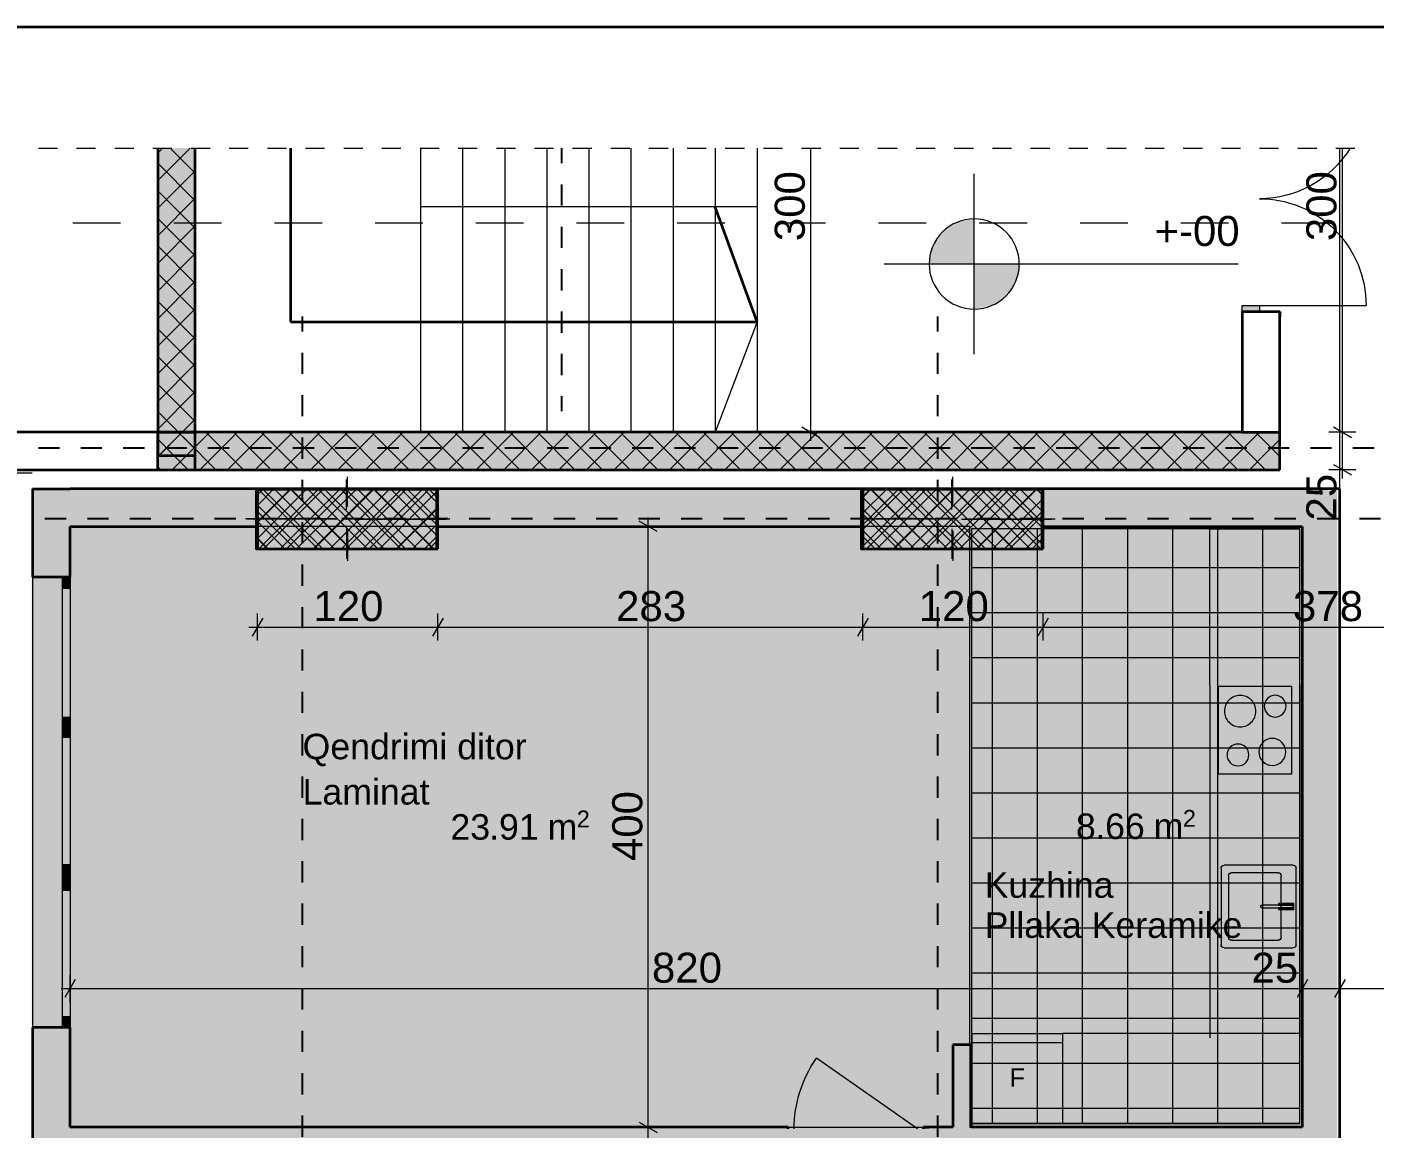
# Model space of a CAD drawing. Header units: millimetres. Extents: x -117066 to -55301, y -75598 to 14871.
# Drawn here: x -97611 to -86403, y -43793 to -34626 of the extents above; entities that cross this region are included whole.
import ezdxf

# ---------------------------------------------------------------- set-up
doc = ezdxf.new("R2010")
doc.units = ezdxf.units.MM
doc.header["$MEASUREMENT"] = 0
doc.layers.add('A - Shtyllat', color=7, linetype='Continuous')
doc.layers.add('Drawing & Figure', color=7, linetype='Continuous')
for name, color, linetype, lineweight in [('A - Shtyllat_Pen_No__1', 7, 'Continuous', 13), ('A - Shtyllat_Pen_No__7', 7, 'Continuous', 35), ('Drawing & Figure_Pen_No__1', 7, 'Continuous', 13), ('Drawing & Figure_Pen_No__101', 252, 'Continuous', 13), ('Drawing & Figure_Pen_No__2', 8, 'Continuous', 15), ('Drawing & Figure_Pen_No__20', 1, 'Continuous', 0), ('Drawing & Figure_Pen_No__6', 5, 'Continuous', 35), ('Drawing & Figure_Pen_No__7', 7, 'Continuous', 35)]:
    doc.layers.add(name, color=color, linetype=linetype, lineweight=lineweight)
for name, color, linetype, lineweight, true_color in [('Drawing & Figure_Pen_No__23', 7, 'Continuous', 20, 0xff6600), ('Drawing & Figure_Pen_No__3', 7, 'Continuous', 18, 0xff6600), ('Drawing & Figure_Pen_No__4', 7, 'Continuous', 20, 0x029e21), ('Drawing & Figure_Pen_No__58', 7, 'Continuous', 25, 0xdf0000), ('Drawing & Figure_Pen_No__61', 7, 'Continuous', 20, 0x6a6a6a), ('Drawing & Figure_Pen_No__8', 7, 'Continuous', 35, 0xa80f02), ('Drawing & Figure_Pen_No__81', 7, 'Continuous', 20, 0x6a6a6a), ('Drawing & Figure_Pen_No__85', 7, 'Continuous', 20, 0x80c2ff)]:
    doc.layers.add(name, color=color, linetype=linetype, lineweight=lineweight, true_color=true_color)
doc.styles.add('GENERATED_STYLE_1', font='arial.ttf')
pattern_1 = [(45, (0, 0), (-68.94291, 68.94291), []), (135, (0, 0), (68.94291, 68.94291), [])]

# ---------------------------------------------------------------- blocks, each defined once
blk = doc.blocks.new('Column_3', base_point=(-89916, -38723))
at = {"layer": 'A - Shtyllat', "linetype": 'Continuous', "lineweight": 0, "true_color": 0x000000}
h = blk.add_hatch(dxfattribs=at)
h.set_pattern_fill('Concrete_Block', color=18, style=0, pattern_type=2)
h.set_pattern_definition(pattern_1)
h.paths.add_polyline_path([(-89166, -38473), (-90666, -38474), (-90666, -38974), (-89166, -38973)])
at = {"layer": 'A - Shtyllat_Pen_No__1', "color": 7, "linetype": 'Continuous', "lineweight": 13}
for p, q in [((-89916, -38643), (-89916, -38393)), ((-89996, -38723), (-90746, -38724)), ((-89836, -38723), (-89086, -38723)), ((-89916, -38803), (-89916, -39053))]:
    blk.add_line(p, q, dxfattribs=at)
blk.add_point((-89916, -38723), dxfattribs=at)
at = {"layer": 'A - Shtyllat_Pen_No__7', "color": 7, "linetype": 'Continuous', "lineweight": 35, "flags": 128}
blk.add_lwpolyline([(-89166, -38473), (-89166, -38973), (-90666, -38974), (-90666, -38474)], close=True, dxfattribs=at)
blk = doc.blocks.new('Column_4', base_point=(-94952, -38725))
at = {"layer": 'A - Shtyllat', "linetype": 'Continuous', "lineweight": 0, "true_color": 0x000000}
h = blk.add_hatch(dxfattribs=at)
h.set_pattern_fill('Concrete_Block', color=18, style=0, pattern_type=2)
h.set_pattern_definition(pattern_1)
h.paths.add_polyline_path([(-94202, -38475), (-95702, -38475), (-95702, -38975), (-94202, -38975)])
at = {"layer": 'A - Shtyllat_Pen_No__1', "color": 7, "linetype": 'Continuous', "lineweight": 13}
for p, q in [((-94952, -38645), (-94952, -38395)), ((-95032, -38725), (-95782, -38725)), ((-94872, -38725), (-94122, -38725)), ((-94952, -38805), (-94952, -39055))]:
    blk.add_line(p, q, dxfattribs=at)
blk.add_point((-94952, -38725), dxfattribs=at)
at = {"layer": 'A - Shtyllat_Pen_No__7', "color": 7, "linetype": 'Continuous', "lineweight": 35, "flags": 128}
blk.add_lwpolyline([(-94202, -38475), (-94202, -38975), (-95702, -38975), (-95702, -38475)], close=True, dxfattribs=at)

msp = doc.modelspace()

# ---------------------------------------------------------------- hatches: boundary and pattern name
at = {"layer": 'Drawing & Figure', "linetype": 'Continuous', "lineweight": 0, "true_color": 0x172b3f}
msp.add_hatch(color=169, dxfattribs=at).paths.add_polyline_path([(-97568.3, -51947.1), (-86707.2, -51944.8), (-86710, -38473.4), (-97571.1, -38475.6)])
at = {"layer": 'Drawing & Figure_Pen_No__1', "linetype": 'Continuous', "lineweight": 0, "true_color": 0x000000}
for points in [[(-96523.2, -38000), (-96210.7, -38000), (-96210.7, -35635.1), (-96523.2, -35635.1)], [(-89729.9, -36599.5), (-89729.9, -36224.5), (-89873.4, -36253), (-89995, -36334.3), (-90076.3, -36456), (-90104.9, -36599.5)], [(-89729.9, -36599.5), (-89729.9, -36974.5), (-89586.4, -36945.9), (-89464.7, -36864.6), (-89383.5, -36743), (-89354.9, -36599.5)]]:
    msp.add_hatch(color=18, dxfattribs=at).paths.add_polyline_path(points)
at = {"layer": 'Drawing & Figure_Pen_No__1', "linetype": 'Continuous', "lineweight": 0, "true_color": 0xffffff}
for points in [[(-96523.2, -38193.1), (-96210.7, -38193.1), (-96210.7, -35635.1), (-96523.2, -35635.1)], [(-87500.3, -36994), (-87356.5, -36994), (-87356.5, -36944), (-87500.3, -36944)], [(-96210.7, -38000), (-96523.2, -38000), (-96523.2, -38312.5)], [(-87500.3, -38000), (-96210.7, -38000), (-96523.2, -38312.5), (-87187.8, -38312.5)], [(-87500.3, -38000), (-87187.8, -38312.5), (-87187.8, -38000)], [(-94192.6, -38971.8), (-94192.6, -38471.8), (-95692.6, -38471.8), (-95692.6, -38971.8)], [(-89156.5, -38971.8), (-89156.5, -38471.8), (-90656.5, -38471.8), (-90656.5, -38971.8)], [(-87769.4, -40105.3), (-87019.4, -40105.3), (-87019.4, -38805), (-87769.4, -38805)], [(-97252.2, -42957.1), (-97252.2, -39207.1), (-97564.6, -39207.1), (-97564.6, -42957.1)], [(-97252.2, -39207.1), (-97314.7, -39207.1), (-97314.7, -39300.8), (-97252.2, -39300.8)], [(-97252.2, -39300.8), (-97314.7, -39300.8), (-97314.7, -40372), (-97252.2, -40372)], [(-87769.4, -40105.3), (-87769.4, -40855.3), (-87019.4, -40855.3), (-87019.4, -40105.3)], [(-87700.7, -40117.8), (-87700.7, -40842.8), (-87088.2, -40842.8), (-87088.2, -40117.8)], [(-97314.7, -40457.1), (-97252.2, -40457.1), (-97252.2, -40372), (-97314.7, -40372)], [(-97252.2, -40457.1), (-97314.7, -40457.1), (-97314.7, -40542.1), (-97252.2, -40542.1)], [(-97252.2, -40542.1), (-97314.7, -40542.1), (-97314.7, -41597.7), (-97252.2, -41597.7)], [(-87769.4, -40855.3), (-87769.4, -41573.5), (-87019.4, -41573.5), (-87019.4, -40855.3)], [(-87769.4, -41573.5), (-87769.4, -42323.5), (-87019.4, -42323.5), (-87019.4, -41573.5)], [(-97314.7, -41707.1), (-97252.2, -41707.1), (-97252.2, -41597.7), (-97314.7, -41597.7)], [(-87675.6, -41629.7), (-87675.6, -42267.2), (-87668.4, -42284.9), (-87650.7, -42292.3), (-87075.6, -42292.3), (-87058, -42284.9), (-87050.7, -42267.2), (-87050.7, -41629.7), (-87058, -41612.1), (-87075.6, -41604.8), (-87650.7, -41604.8), (-87668.4, -41612.1)], [(-97252.2, -41707.1), (-97314.7, -41707.1), (-97314.7, -41816.5), (-97252.2, -41816.5)], [(-97252.2, -41816.5), (-97314.7, -41816.5), (-97314.7, -42863.3), (-97252.2, -42863.3)], [(-87335.5, -41937.2), (-87343.5, -41940.6), (-87346.8, -41948.6), (-87343.5, -41956.5), (-87335.4, -41959.7), (-87088.2, -41959.7), (-87080.2, -41956.4), (-87076.9, -41948.5), (-87080.2, -41940.5), (-87088.2, -41937.2)], [(-87196.9, -41923.9), (-87196.9, -41937.2), (-87153.2, -41937.2), (-87153.2, -41923.9)], [(-87196.9, -41973.2), (-87153.2, -41973.2), (-87153.2, -41959.7), (-87196.9, -41959.7)], [(-87151.9, -41923.6), (-87151.9, -41937.2), (-87088.2, -41937.2), (-87080.2, -41940.5), (-87076.9, -41948.5), (-87080.2, -41956.4), (-87088.2, -41959.7), (-87151.9, -41959.7), (-87151.9, -41973.5), (-87070.7, -41973.5), (-87070.7, -41923.6)], [(-87769.4, -42323.5), (-87769.4, -43041.8), (-87019.4, -43041.8), (-87019.4, -42323.5)], [(-97314.7, -42957.1), (-97252.2, -42957.1), (-97252.2, -42863.3), (-97314.7, -42863.3)], [(-89746.2, -43005.6), (-89746.2, -43755.6), (-88996.2, -43755.6), (-88996.2, -43005.6)], [(-87019.4, -43005.6), (-88996.2, -43005.6), (-88996.2, -43755.6), (-87019.4, -43755.6)]]:
    msp.add_hatch(color=7, dxfattribs=at).paths.add_polyline_path(points)

# ---------------------------------------------------------------- linework, layer by layer
at = {"layer": 'Drawing & Figure_Pen_No__1', "color": 7, "linetype": 'Continuous', "lineweight": 13}
for points in [[(-96523.2, -38000), (-96523.2, -35635.1)], [(-96523.2, -35906), (-96252.3, -35635.1)], [(-96523.2, -35676.2), (-96482.1, -35635.1)], [(-96210.7, -35843), (-96418.6, -35635.1)], [(-94335.7, -35635.1), (-94335.7, -38000)], [(-93985.7, -35635.1), (-93985.7, -38000)], [(-93635.7, -35635.1), (-93635.7, -38000)], [(-93285.7, -35635.1), (-93285.7, -38000)], [(-92935.7, -35635.1), (-92935.7, -38000)], [(-92585.7, -35635.1), (-92585.7, -38000)], [(-92235.7, -35635.1), (-92235.7, -38000)], [(-91885.7, -35635.1), (-91885.7, -38000)], [(-91535.7, -35635.1), (-91535.7, -38000)], [(-91090.1, -38000), (-91090.1, -35635.1)], [(-86687.7, -57528.3), (-86687.7, -35635.1)], [(-96210.7, -36072.8), (-96523.2, -35760.3)], [(-96523.2, -36135.8), (-96210.7, -35823.3)], [(-89729.9, -37349.5), (-89729.9, -35849.5)], [(-96210.7, -36302.6), (-96523.2, -35990.1)], [(-96523.2, -36365.6), (-96210.7, -36053.1)], [(-91535.7, -36125), (-94335.7, -36125)], [(-96210.7, -36532.4), (-96523.2, -36219.9)], [(-96523.2, -36595.4), (-96210.7, -36282.9)], [(-96210.7, -36762.2), (-96523.2, -36449.7)], [(-96523.2, -36825.2), (-96210.7, -36512.7)], [(-90479.9, -36599.5), (-88979.9, -36599.5)], [(-96210.7, -36992), (-96523.2, -36679.5)], [(-96523.2, -37055.1), (-96210.7, -36742.6)], [(-96210.7, -37221.8), (-96523.2, -36909.3)], [(-96523.2, -37284.9), (-96210.7, -36972.4)], [(-91535.7, -37081.6), (-91885.7, -38000)], [(-96210.7, -37451.7), (-96523.2, -37139.1)], [(-96523.2, -37514.7), (-96210.7, -37202.2)], [(-96210.7, -37681.5), (-96523.2, -37369)], [(-96523.2, -37744.5), (-96210.7, -37432)], [(-96210.7, -37911.3), (-96523.2, -37598.8)], [(-96523.2, -37974.3), (-96210.7, -37661.8)], [(-96210.7, -38141.1), (-96523.2, -37828.6)], [(-96512.2, -38193.1), (-96210.7, -37891.6)], [(-91165.1, -37956.7), (-91015.1, -38043.3)], [(-86741.7, -37956.7), (-86591.7, -38043.3)], [(-110148.8, -38000), (-96523.2, -38000)], [(-96523.2, -38204.1), (-96319, -38000)], [(-96396.1, -38185.4), (-96523.2, -38058.4)], [(-96388.4, -38193.1), (-96523.2, -38058.4)], [(-96401.8, -38312.5), (-96089.2, -38000)], [(-96281.2, -38070.5), (-96351.8, -38000)], [(-96039.3, -38312.5), (-96281.2, -38070.5)], [(-96171.9, -38312.5), (-95859.4, -38000)], [(-95809.5, -38312.5), (-96121.9, -38000)], [(-95942.1, -38312.5), (-95629.6, -38000)], [(-95579.7, -38312.5), (-95892.1, -38000)], [(-95712.3, -38312.5), (-95399.8, -38000)], [(-95349.9, -38312.5), (-95662.3, -38000)], [(-95482.5, -38312.5), (-95170, -38000)], [(-95120, -38312.5), (-95432.5, -38000)], [(-95252.7, -38312.5), (-94940.2, -38000)], [(-94890.2, -38312.5), (-95202.7, -38000)], [(-95022.9, -38312.5), (-94710.4, -38000)], [(-94660.4, -38312.5), (-94972.9, -38000)], [(-94793.1, -38312.5), (-94480.6, -38000)], [(-94430.6, -38312.5), (-94743.1, -38000)], [(-94563.3, -38312.5), (-94250.8, -38000)], [(-94200.8, -38312.5), (-94513.3, -38000)], [(-94333.4, -38312.5), (-94021, -38000)], [(-93971, -38312.5), (-94283.5, -38000)], [(-94103.6, -38312.5), (-93791.2, -38000)], [(-93741.2, -38312.5), (-94053.7, -38000)], [(-93873.8, -38312.5), (-93561.4, -38000)], [(-93511.4, -38312.5), (-93823.9, -38000)], [(-93644, -38312.5), (-93331.5, -38000)], [(-93281.5, -38312.5), (-93594.1, -38000)], [(-93414.2, -38312.5), (-93101.7, -38000)], [(-93051.7, -38312.5), (-93364.3, -38000)], [(-93184.4, -38312.5), (-92871.9, -38000)], [(-92821.9, -38312.5), (-93134.5, -38000)], [(-92954.6, -38312.5), (-92642.1, -38000)], [(-92592.1, -38312.5), (-92904.7, -38000)], [(-92724.8, -38312.5), (-92412.3, -38000)], [(-92362.3, -38312.5), (-92674.9, -38000)], [(-92494.9, -38312.5), (-92182.5, -38000)], [(-92132.5, -38312.5), (-92445, -38000)], [(-92265.1, -38312.5), (-91952.7, -38000)], [(-91902.7, -38312.5), (-92215.2, -38000)], [(-92035.3, -38312.5), (-91722.8, -38000)], [(-91672.9, -38312.5), (-91985.4, -38000)], [(-91805.5, -38312.5), (-91493, -38000)], [(-91443.1, -38312.5), (-91755.6, -38000)], [(-91575.7, -38312.5), (-91263.2, -38000)], [(-91213.3, -38312.5), (-91525.8, -38000)], [(-91345.9, -38312.5), (-91033.4, -38000)], [(-90983.5, -38312.5), (-91296, -38000)], [(-90977.6, -38000), (-91202.6, -38000)], [(-91116.1, -38312.5), (-90803.6, -38000)], [(-91090.1, -38073.3), (-91090.1, -38000)], [(-90753.7, -38312.5), (-91066.2, -38000)], [(-90886.3, -38312.5), (-90573.8, -38000)], [(-90523.9, -38312.5), (-90836.4, -38000)], [(-90656.5, -38312.5), (-90344, -38000)], [(-90294.1, -38312.5), (-90606.5, -38000)], [(-90426.7, -38312.5), (-90114.2, -38000)], [(-90064.3, -38312.5), (-90376.7, -38000)], [(-90196.9, -38312.5), (-89884.3, -38000)], [(-89834.4, -38312.5), (-90146.9, -38000)], [(-89967.1, -38312.5), (-89654.5, -38000)], [(-89604.6, -38312.5), (-89917.1, -38000)], [(-89737.3, -38312.5), (-89424.7, -38000)], [(-89374.8, -38312.5), (-89687.3, -38000)], [(-89507.5, -38312.5), (-89194.9, -38000)], [(-89145, -38312.5), (-89457.5, -38000)], [(-89277.7, -38312.5), (-88965.1, -38000)], [(-88915.2, -38312.5), (-89227.7, -38000)], [(-89047.8, -38312.5), (-88735.3, -38000)], [(-88685.4, -38312.5), (-88997.8, -38000)], [(-88818, -38312.5), (-88505.5, -38000)], [(-88455.6, -38312.5), (-88768, -38000)], [(-88588.2, -38312.5), (-88275.7, -38000)], [(-88225.8, -38312.5), (-88538.2, -38000)], [(-88358.4, -38312.5), (-88045.8, -38000)], [(-87995.9, -38312.5), (-88308.4, -38000)], [(-88128.6, -38312.5), (-87816, -38000)], [(-87766.1, -38312.5), (-88078.6, -38000)], [(-87898.8, -38312.5), (-87586.2, -38000)], [(-87536.3, -38312.5), (-87848.8, -38000)], [(-87669, -38312.5), (-87428.4, -38071.9)], [(-87306.5, -38312.5), (-87619, -38000)], [(-87428.4, -38071.9), (-87356.4, -38000)], [(-87187.8, -38201.4), (-87389.2, -38000)], [(-87313.5, -38186.8), (-87187.8, -38061.1)], [(-96269.1, -38312.5), (-96396.1, -38185.4)], [(-96282.4, -38193.1), (-96210.7, -38121.4)], [(-87439.2, -38312.5), (-87313.5, -38186.8)], [(-96511, -38300.3), (-96523.2, -38288.2)], [(-96498.9, -38312.5), (-96511, -38300.3)], [(-87209.3, -38312.5), (-87198.6, -38301.7)], [(-87198.6, -38301.7), (-87187.8, -38290.9)], [(-86741.7, -38269.2), (-86591.7, -38355.8)], [(-95692.6, -38752.4), (-95412, -38471.8)], [(-95692.6, -38522.6), (-95641.8, -38471.8)], [(-95682.1, -38971.8), (-95182.2, -38471.8)], [(-95150.2, -38971.8), (-95650.2, -38471.8)], [(-95452.3, -38971.8), (-94952.4, -38471.8)], [(-94920.4, -38971.8), (-95420.4, -38471.8)], [(-95222.5, -38971.8), (-94722.5, -38471.8)], [(-94690.6, -38971.8), (-95190.6, -38471.8)], [(-94992.7, -38971.8), (-94492.7, -38471.8)], [(-94460.8, -38971.8), (-94960.8, -38471.8)], [(-94762.9, -38971.8), (-94262.9, -38471.8)], [(-94231, -38971.8), (-94730.9, -38471.8)], [(-94192.6, -38780.3), (-94501.1, -38471.8)], [(-94192.6, -38550.5), (-94271.3, -38471.8)], [(-90656.5, -38772.1), (-90356.2, -38471.8)], [(-90656.5, -38542.3), (-90586, -38471.8)], [(-90626.4, -38971.8), (-90126.4, -38471.8)], [(-90094.3, -38971.8), (-90594.4, -38471.8)], [(-90396.5, -38971.8), (-89896.6, -38471.8)], [(-89864.5, -38971.8), (-90364.6, -38471.8)], [(-90166.7, -38971.8), (-89666.8, -38471.8)], [(-89634.7, -38971.8), (-90134.8, -38471.8)], [(-89936.9, -38971.8), (-89436.9, -38471.8)], [(-89404.9, -38971.8), (-89905, -38471.8)], [(-89707.1, -38971.8), (-89207.1, -38471.8)], [(-89175.1, -38971.8), (-89675.2, -38471.8)], [(-89156.5, -38760.6), (-89445.3, -38471.8)], [(-89156.5, -38530.7), (-89215.5, -38471.8)], [(-95380, -38971.8), (-95692.6, -38659.2)], [(-94533.1, -38971.8), (-94192.6, -38631.2)], [(-90324.2, -38971.8), (-90656.5, -38639.4)], [(-89477.3, -38971.8), (-89156.5, -38651)], [(-92366.9, -38827.6), (-92516.9, -38741)], [(-92441.9, -38784.3), (-92441.9, -38710.9)], [(-97252.2, -38784.3), (-97252.2, -43786.9)], [(-89765.3, -38784.3), (-97252.2, -38784.3)], [(-95609.8, -38971.8), (-95692.6, -38889)], [(-94303.3, -38971.8), (-94192.6, -38861.1)], [(-92329.4, -38784.3), (-92554.4, -38784.3)], [(-92441.9, -43786.9), (-92441.9, -38784.3)], [(-90554, -38971.8), (-90656.5, -38869.2)], [(-89765.3, -43101.4), (-89765.3, -38784.3)], [(-89751.2, -38805), (-89751.2, -43755.6)], [(-87019.4, -38805), (-89751.2, -38805)], [(-89247.5, -38971.8), (-89156.5, -38880.8)], [(-87019.4, -43755.6), (-87019.4, -38805)], [(-95649.3, -39547.1), (-95735.9, -39697.1)], [(-94149.3, -39547.1), (-94235.9, -39697.1)], [(-90613.3, -39547.1), (-90699.8, -39697.1)], [(-89113.3, -39547.1), (-89199.8, -39697.1)], [(-97208.8, -42557.1), (-97295.5, -42707.1)], [(-97252.2, -42744.6), (-97252.2, -42519.6)], [(-86957, -42557.1), (-87043.5, -42707.1)], [(-87000.3, -42744.6), (-87000.3, -42519.6)], [(-86644.5, -42557.1), (-86731.1, -42707.1)], [(-86687.7, -42744.6), (-86687.7, -42519.6)], [(-97325.5, -42632.1), (-97252.2, -42632.1)], [(-97252.2, -42632.1), (-87000.3, -42632.1)], [(-87000.3, -42632.1), (-86687.7, -42632.1)], [(-86687.7, -42632.1), (-84429.6, -42632.1)], [(-89907.9, -43101.4), (-89765.3, -43101.4)], [(-89907.9, -43786.9), (-89907.9, -43101.4)], [(-89751.7, -43101.4), (-89765.3, -43101.4)], [(-89765.3, -43101.4), (-89765.3, -43786.9)], [(-89751.7, -43786.9), (-89751.7, -43101.4)], [(-97252.2, -43786.9), (-89907.9, -43786.9)], [(-92329.4, -43786.9), (-92554.4, -43786.9)], [(-92516.9, -43743.6), (-92366.9, -43830.2)], [(-92441.9, -43943.2), (-92441.9, -43786.9)], [(-89765.3, -43786.9), (-89751.7, -43786.9)], [(-89751.2, -43755.6), (-87019.4, -43755.6)]]:
    msp.add_lwpolyline(points, dxfattribs=at)
msp.add_lwpolyline([(-89354.9, -36599.5, 0.4142136), (-89729.9, -36224.5, 0.4142136), (-90104.9, -36599.5, 0.4142136), (-89729.9, -36974.5, 0.4142136)], format="xyb", close=True, dxfattribs=at)
at = {"layer": 'Drawing & Figure_Pen_No__101', "color": 252, "linetype": 'Continuous', "lineweight": 13}
for points in [[(-88979.9, -36599.5), (-87535, -36599.5)], [(-89577.4, -43755.6), (-89577.4, -38805)], [(-89202.4, -43755.6), (-89202.4, -38805)], [(-88827.4, -43755.6), (-88827.4, -38805)], [(-88452.4, -43755.6), (-88452.4, -38805)], [(-88077.3, -43755.6), (-88077.3, -38805)], [(-87702.3, -43755.6), (-87702.3, -38805)], [(-87327.3, -43755.6), (-87327.3, -38805)], [(-89751.2, -39126.8), (-87019.4, -39126.8)], [(-95692.6, -39734.6), (-95692.6, -39509.6)], [(-94192.6, -39734.6), (-94192.6, -39509.6)], [(-90656.5, -39734.6), (-90656.5, -39509.6)], [(-89751.2, -39501.8), (-87019.4, -39501.8)], [(-89156.5, -39734.6), (-89156.5, -39509.6)], [(-95765.9, -39622.1), (-95692.6, -39622.1)], [(-95692.6, -39622.1), (-94192.6, -39622.1)], [(-94192.6, -39622.1), (-90656.5, -39622.1)], [(-90656.5, -39622.1), (-89156.5, -39622.1)], [(-89156.5, -39622.1), (-84429.6, -39622.1)], [(-89751.2, -39876.7), (-87019.4, -39876.7)], [(-89751.2, -40251.7), (-87019.4, -40251.7)], [(-89751.2, -40626.7), (-87019.4, -40626.7)], [(-89751.2, -41001.8), (-87019.4, -41001.8)], [(-89751.2, -41376.8), (-87019.4, -41376.8)], [(-89751.2, -41751.8), (-87019.4, -41751.8)], [(-89751.2, -42126.8), (-87019.4, -42126.8)], [(-89751.2, -42501.8), (-87019.4, -42501.8)], [(-89751.2, -42876.8), (-87019.4, -42876.8)], [(-89751.2, -43251.8), (-87019.4, -43251.8)], [(-89751.2, -43626.8), (-87019.4, -43626.8)]]:
    msp.add_lwpolyline(points, dxfattribs=at)
at = {"layer": 'Drawing & Figure_Pen_No__2', "color": 8, "linetype": 'Continuous', "lineweight": 15}
for points in [[(-86666.7, -38000), (-86666.7, -35635.1)], [(-86554.2, -38000), (-86779.2, -38000)], [(-86666.7, -38312.5), (-86666.7, -38000)], [(-86554.2, -38312.5), (-86779.2, -38312.5)], [(-86666.7, -38385.8), (-86666.7, -38312.5)]]:
    msp.add_lwpolyline(points, dxfattribs=at)
at = {"layer": 'Drawing & Figure_Pen_No__20', "color": 1, "linetype": 'Continuous', "lineweight": 0}
for points in [[(-94942.6, -38621.8), (-94942.6, -38371.8)], [(-89906.5, -38621.8), (-89906.5, -38371.8)], [(-95042.6, -38721.8), (-95792.6, -38721.8)], [(-94842.6, -38721.8), (-94092.6, -38721.8)], [(-90006.5, -38721.8), (-90756.5, -38721.8)], [(-89806.6, -38721.8), (-89056.6, -38721.8)], [(-94942.6, -38821.8), (-94942.6, -39071.8)], [(-89906.5, -38821.8), (-89906.5, -39071.8)]]:
    msp.add_lwpolyline(points, dxfattribs=at)
at = {"layer": 'Drawing & Figure_Pen_No__23', "color": 30, "linetype": 'Continuous', "lineweight": 20, "true_color": 0xff6600}
for points in [[(-87500.3, -36994), (-87500.3, -36944)], [(-87500.3, -36944), (-87356.5, -36944)], [(-87356.5, -36944), (-87356.5, -36994)], [(-87356.5, -36994), (-87500.3, -36994)], [(-97314.7, -39300.8), (-97314.7, -39207.1)], [(-97252.2, -39207.1), (-97252.2, -39300.8)], [(-97252.2, -39300.8), (-97314.7, -39300.8)], [(-97314.7, -40457.1), (-97314.7, -40372)], [(-97314.7, -40372), (-97252.2, -40372)], [(-97314.7, -40542.1), (-97314.7, -40457.1)], [(-97252.2, -40372), (-97252.2, -40457.1)], [(-97252.2, -40457.1), (-97252.2, -40542.1)], [(-97252.2, -40542.1), (-97314.7, -40542.1)], [(-97314.7, -41707.1), (-97314.7, -41597.7)], [(-97314.7, -41597.7), (-97252.2, -41597.7)], [(-97252.2, -41597.7), (-97252.2, -41707.1)], [(-97314.7, -41816.5), (-97314.7, -41707.1)], [(-97252.2, -41707.1), (-97252.2, -41816.5)], [(-97252.2, -41816.5), (-97314.7, -41816.5)], [(-97314.7, -42957.1), (-97314.7, -42863.3)], [(-97314.7, -42863.3), (-97252.2, -42863.3)], [(-97252.2, -42863.3), (-97252.2, -42957.1)]]:
    msp.add_lwpolyline(points, dxfattribs=at)
at = {"layer": 'Drawing & Figure_Pen_No__3', "color": 30, "linetype": 'Continuous', "lineweight": 18, "true_color": 0xff6600}
for points in [[(-86601.3, -35635.1, -0.2600846), (-87356.5, -36056.5)], [(-87356.5, -36056.5, -0.4142136), (-86469, -36944)], [(-91227.7, -43799.4, -0.153909), (-91042.3, -43211.5)]]:
    msp.add_lwpolyline(points, format="xyb", dxfattribs=at)
for points in [[(-87356.5, -36944), (-86469, -36944)], [(-97564.6, -39207.1), (-97564.6, -42957.1)], [(-97252.2, -39207.1), (-97252.2, -42957.1)], [(-97314.7, -40372), (-97314.7, -39300.8)], [(-97252.2, -39300.8), (-97252.2, -40372)], [(-97314.7, -41597.7), (-97314.7, -40542.1)], [(-97252.2, -40542.1), (-97252.2, -41597.7)], [(-97314.7, -42863.3), (-97314.7, -41816.5)], [(-97252.2, -41816.5), (-97252.2, -42863.3)], [(-90202.7, -43799.4), (-91042.3, -43211.5)]]:
    msp.add_lwpolyline(points, dxfattribs=at)
at = {"layer": 'Drawing & Figure_Pen_No__4', "color": 104, "linetype": 'Continuous', "lineweight": 20, "true_color": 0x029e21}
msp.add_lwpolyline([(-97567.6, -38340.1), (-110148.8, -38340.1)], dxfattribs=at)
at = {"layer": 'Drawing & Figure_Pen_No__58', "color": 12, "linetype": 'Continuous', "lineweight": 25, "true_color": 0xdf0000}
for points in [[(-93163.3, -35635.1), (-93163.3, -35760.9)], [(-93163.3, -35937.3), (-93163.3, -36113.7)], [(-93163.3, -36290.1), (-93163.3, -36466.5)], [(-93163.3, -36642.8), (-93163.3, -36819.2)], [(-95317.6, -37162.4), (-95317.6, -37037.5)], [(-93163.3, -36995.6), (-93163.3, -37172)], [(-90031.6, -37162.4), (-90031.6, -37037.5)], [(-95317.6, -37515.2), (-95317.6, -37338.8)], [(-93163.3, -37348.4), (-93163.3, -37524.8)], [(-90031.6, -37515.2), (-90031.6, -37338.8)], [(-95317.6, -37867.9), (-95317.6, -37691.6)], [(-93163.3, -37701.2), (-93163.3, -37826)], [(-90031.6, -37867.9), (-90031.6, -37691.6)], [(-95317.6, -38220.7), (-95317.6, -38044.3)], [(-90031.6, -38220.7), (-90031.6, -38044.3)], [(-97515.6, -38131.5), (-97339.3, -38131.5)], [(-97162.9, -38131.5), (-96986.5, -38131.5)], [(-96810.1, -38131.5), (-96633.7, -38131.5)], [(-96457.3, -38131.5), (-96280.9, -38131.5)], [(-96104.5, -38131.5), (-95928.1, -38131.5)], [(-95751.7, -38131.5), (-95575.3, -38131.5)], [(-95398.9, -38131.5), (-95222.5, -38131.5)], [(-95046.1, -38131.5), (-94869.8, -38131.5)], [(-94693.4, -38131.5), (-94517, -38131.5)], [(-94340.6, -38131.5), (-94164.2, -38131.5)], [(-93987.8, -38131.5), (-93811.4, -38131.5)], [(-93635.1, -38131.5), (-93458.7, -38131.5)], [(-93282.3, -38131.5), (-93105.9, -38131.5)], [(-92929.5, -38131.5), (-92753.1, -38131.5)], [(-92576.8, -38131.5), (-92400.4, -38131.5)], [(-92224, -38131.5), (-92047.6, -38131.5)], [(-91871.2, -38131.5), (-91694.8, -38131.5)], [(-91518.4, -38131.5), (-91342, -38131.5)], [(-91165.6, -38131.5), (-90989.2, -38131.5)], [(-90812.8, -38131.5), (-90636.4, -38131.5)], [(-90460, -38131.5), (-90283.6, -38131.5)], [(-90107.3, -38131.5), (-89930.9, -38131.5)], [(-89754.5, -38131.5), (-89578.1, -38131.5)], [(-89401.7, -38131.5), (-89225.3, -38131.5)], [(-89048.9, -38131.5), (-88872.6, -38131.5)], [(-88696.2, -38131.5), (-88519.8, -38131.5)], [(-88343.4, -38131.5), (-88167, -38131.5)], [(-87990.6, -38131.5), (-87814.2, -38131.5)], [(-87637.8, -38131.5), (-87461.4, -38131.5)], [(-87285, -38131.5), (-87108.6, -38131.5)], [(-86932.2, -38131.5), (-86755.8, -38131.5)], [(-86579.5, -38131.5), (-86403.1, -38131.5)], [(-95317.6, -38573.5), (-95317.6, -38397.1)], [(-90031.6, -38573.5), (-90031.6, -38397.1)], [(-97284.3, -38721.8), (-97460.7, -38721.8)], [(-96931.5, -38721.8), (-97107.9, -38721.8)], [(-96578.7, -38721.8), (-96755.1, -38721.8)], [(-96226, -38721.8), (-96402.3, -38721.8)], [(-95873.2, -38721.8), (-96049.6, -38721.8)], [(-95520.4, -38721.8), (-95696.8, -38721.8)], [(-95167.6, -38721.8), (-95344, -38721.8)], [(-95317.6, -38926.3), (-95317.6, -38749.9)], [(-94814.8, -38721.8), (-94991.2, -38721.8)], [(-94462, -38721.8), (-94638.4, -38721.8)], [(-94109.2, -38721.8), (-94285.6, -38721.8)], [(-93756.5, -38721.8), (-93932.8, -38721.8)], [(-93403.7, -38721.8), (-93580.1, -38721.8)], [(-93050.9, -38721.8), (-93227.3, -38721.8)], [(-92698.2, -38721.8), (-92874.5, -38721.8)], [(-92345.4, -38721.8), (-92521.8, -38721.8)], [(-91992.6, -38721.8), (-92169, -38721.8)], [(-91639.8, -38721.8), (-91816.2, -38721.8)], [(-91287.1, -38721.8), (-91463.5, -38721.8)], [(-90934.3, -38721.8), (-91110.7, -38721.8)], [(-90581.5, -38721.8), (-90757.9, -38721.8)], [(-90228.7, -38721.8), (-90405.1, -38721.8)], [(-89875.9, -38721.8), (-90052.3, -38721.8)], [(-90031.6, -38926.3), (-90031.6, -38749.9)], [(-89523.1, -38721.8), (-89699.5, -38721.8)], [(-89170.3, -38721.8), (-89346.7, -38721.8)], [(-88817.6, -38721.8), (-88994, -38721.8)], [(-88464.8, -38721.8), (-88641.2, -38721.8)], [(-88112, -38721.8), (-88288.4, -38721.8)], [(-87759.3, -38721.8), (-87935.7, -38721.8)], [(-87406.5, -38721.8), (-87582.9, -38721.8)], [(-87053.7, -38721.8), (-87230.1, -38721.8)], [(-86700.9, -38721.8), (-86877.3, -38721.8)], [(-86348.1, -38721.8), (-86524.5, -38721.8)], [(-95317.6, -39279.1), (-95317.6, -39102.7)], [(-90031.6, -39279.1), (-90031.6, -39102.7)], [(-95317.6, -39631.8), (-95317.6, -39455.5)], [(-90031.6, -39631.8), (-90031.6, -39455.5)], [(-95317.6, -39984.6), (-95317.6, -39808.2)], [(-90031.6, -39984.6), (-90031.6, -39808.2)], [(-95317.6, -40337.4), (-95317.6, -40161)], [(-90031.6, -40337.4), (-90031.6, -40161)], [(-95317.6, -40690.2), (-95317.6, -40513.8)], [(-90031.6, -40690.2), (-90031.6, -40513.8)], [(-95317.6, -41042.9), (-95317.6, -40866.6)], [(-90031.6, -41042.9), (-90031.6, -40866.6)], [(-95317.6, -41395.7), (-95317.6, -41219.3)], [(-90031.6, -41395.7), (-90031.6, -41219.3)], [(-95317.6, -41748.5), (-95317.6, -41572.1)], [(-90031.6, -41748.5), (-90031.6, -41572.1)], [(-95317.6, -42101.3), (-95317.6, -41924.9)], [(-90031.6, -42101.3), (-90031.6, -41924.9)], [(-95317.6, -42454.1), (-95317.6, -42277.7)], [(-90031.6, -42454.1), (-90031.6, -42277.7)], [(-95317.6, -42806.9), (-95317.6, -42630.5)], [(-90031.6, -42806.9), (-90031.6, -42630.5)], [(-95317.6, -43159.7), (-95317.6, -42983.3)], [(-90031.6, -43159.7), (-90031.6, -42983.3)], [(-95317.6, -43512.4), (-95317.6, -43336)], [(-90031.6, -43512.4), (-90031.6, -43336)], [(-95317.6, -43865.2), (-95317.6, -43688.8)], [(-90031.6, -43865.2), (-90031.6, -43688.8)]]:
    msp.add_lwpolyline(points, dxfattribs=at)
at = {"layer": 'Drawing & Figure_Pen_No__6', "color": 5, "linetype": 'Continuous', "lineweight": 35}
for points in [[(-95417.4, -35635.1), (-95417.4, -37081.6)], [(-91535.7, -37081.6), (-91885.7, -36125)], [(-95417.4, -37081.6), (-91535.7, -37081.6)]]:
    msp.add_lwpolyline(points, dxfattribs=at)
at = {"layer": 'Drawing & Figure_Pen_No__7', "color": 7, "linetype": 'Continuous', "lineweight": 35}
for points in [[(-114132.4, -34626.2), (-58196.2, -34626.2)], [(-96523.2, -35635.1), (-96523.2, -38000)], [(-96523.2, -35635.1), (-96523.2, -38193.1)], [(-96210.7, -38000), (-96210.7, -35635.1)], [(-96210.7, -38193.1), (-96210.7, -35635.1)], [(-87500.3, -36994), (-87500.3, -37040.2)], [(-87500.3, -36994), (-87356.5, -36994)], [(-87500.3, -36994), (-87500.3, -38000)], [(-87500.3, -36994), (-87356.5, -36994)], [(-87500.3, -36994), (-87356.5, -36994)], [(-87500.3, -36994), (-87500.3, -37040.2)], [(-87500.3, -36994), (-87500.3, -37040.2)], [(-87356.5, -36994), (-87187.8, -36994)], [(-87356.5, -36994), (-87187.8, -36994)], [(-87356.5, -36994), (-87187.8, -36994)], [(-87187.8, -36994), (-87187.8, -37040.2)], [(-87187.8, -38000), (-87187.8, -36994)], [(-87187.8, -36994), (-87187.8, -37040.2)], [(-87187.8, -36994), (-87187.8, -37040.2)], [(-96210.7, -38000), (-110148.8, -38000)], [(-96523.2, -38000), (-96210.7, -38000)], [(-96523.2, -38000), (-96210.7, -38000)], [(-96523.2, -38312.5), (-96523.2, -38000)], [(-87500.3, -38000), (-96210.7, -38000)], [(-96210.7, -38312.5), (-96210.7, -38000)], [(-87500.3, -38000), (-87187.8, -38000)], [(-87500.3, -38000), (-87187.8, -38000)], [(-87187.8, -38312.5), (-87187.8, -38000)], [(-96523.2, -38193.1), (-96210.7, -38193.1)], [(-110148.8, -38312.5), (-96210.7, -38312.5)], [(-96523.2, -38312.5), (-87187.8, -38312.5)], [(-97564.6, -38471.8), (-97564.6, -39207.1)], [(-97564.6, -38471.8), (-97252.2, -38471.8)], [(-95692.6, -38471.8), (-97252.2, -38471.8)], [(-94192.6, -38471.8), (-95692.6, -38471.8)], [(-95692.6, -38471.8), (-95692.6, -38971.8)], [(-90656.5, -38471.8), (-94192.6, -38471.8)], [(-94192.6, -38971.8), (-94192.6, -38471.8)], [(-89156.5, -38471.8), (-90656.5, -38471.8)], [(-90656.5, -38471.8), (-90656.5, -38971.8)], [(-87000.3, -38471.8), (-89156.5, -38471.8)], [(-89156.5, -38971.8), (-89156.5, -38471.8)], [(-86687.7, -38471.8), (-87000.3, -38471.8)], [(-86687.7, -45627.4), (-86687.7, -38471.8)], [(-97252.2, -39207.1), (-97252.2, -38784.3)], [(-97252.2, -38784.3), (-95692.6, -38784.3)], [(-94192.6, -38784.3), (-90656.5, -38784.3)], [(-89156.5, -38784.3), (-87000.3, -38784.3)], [(-87000.3, -38784.3), (-87000.3, -43786.9)], [(-95692.6, -38971.8), (-94192.6, -38971.8)], [(-90656.5, -38971.8), (-89156.5, -38971.8)], [(-97314.7, -39207.1), (-97564.6, -39207.1)], [(-97314.7, -39207.1), (-97564.6, -39207.1)], [(-97252.2, -39207.1), (-97314.7, -39207.1)], [(-97252.2, -39207.1), (-97314.7, -39207.1)], [(-97252.2, -39207.1), (-97314.7, -39207.1)], [(-97314.7, -42957.1), (-97564.6, -42957.1)], [(-97564.6, -42957.1), (-97564.6, -43943.2)], [(-97314.7, -42957.1), (-97564.6, -42957.1)], [(-97252.2, -42957.1), (-97314.7, -42957.1)], [(-97252.2, -42957.1), (-97314.7, -42957.1)], [(-97252.2, -42957.1), (-97314.7, -42957.1)], [(-97252.2, -43786.9), (-97252.2, -42957.1)], [(-89907.9, -43101.4), (-89907.9, -43786.9)], [(-89751.7, -43101.4), (-89907.9, -43101.4)], [(-89751.7, -43786.9), (-89751.7, -43101.4)], [(-95939.7, -43786.9), (-97252.2, -43786.9)], [(-95627.2, -43786.9), (-95939.7, -43786.9)], [(-91277.7, -43786.9), (-95627.2, -43786.9)], [(-91277.7, -43786.9), (-91324, -43786.9)], [(-91277.7, -43786.9), (-91324, -43786.9)], [(-91277.7, -43786.9), (-91324, -43786.9)], [(-91277.7, -43799.4), (-91277.7, -43786.9)], [(-91277.7, -43799.4), (-91277.7, -43786.9)], [(-91277.7, -43799.4), (-91277.7, -43786.9)], [(-90152.7, -43786.9), (-90106.4, -43786.9)], [(-90152.7, -43799.4), (-90152.7, -43786.9)], [(-89907.9, -43786.9), (-90152.7, -43786.9)], [(-90152.7, -43799.4), (-90152.7, -43786.9)], [(-90152.7, -43799.4), (-90152.7, -43786.9)], [(-90152.7, -43786.9), (-90106.4, -43786.9)], [(-90152.7, -43786.9), (-90106.4, -43786.9)], [(-87000.3, -43786.9), (-89751.7, -43786.9)]]:
    msp.add_lwpolyline(points, dxfattribs=at)
at = {"layer": 'Drawing & Figure_Pen_No__81', "color": 251, "linetype": 'Continuous', "lineweight": 20, "true_color": 0x6a6a6a}
for points in [[(-97515.4, -35635.1), (-97356.7, -35635.1)], [(-97198, -35635.1), (-97039.2, -35635.1)], [(-96880.5, -35635.1), (-96721.7, -35635.1)], [(-96562.9, -35635.1), (-96404.2, -35635.1)], [(-96245.5, -35635.1), (-96086.7, -35635.1)], [(-95928, -35635.1), (-95769.2, -35635.1)], [(-95610.4, -35635.1), (-95451.7, -35635.1)], [(-95293, -35635.1), (-95134.2, -35635.1)], [(-94975.5, -35635.1), (-94816.7, -35635.1)], [(-94657.9, -35635.1), (-94499.2, -35635.1)], [(-94340.5, -35635.1), (-94181.7, -35635.1)], [(-94023, -35635.1), (-93864.2, -35635.1)], [(-93705.4, -35635.1), (-93546.7, -35635.1)], [(-93388, -35635.1), (-93229.2, -35635.1)], [(-93070.5, -35635.1), (-92911.7, -35635.1)], [(-92752.9, -35635.1), (-92594.2, -35635.1)], [(-92435.5, -35635.1), (-92276.7, -35635.1)], [(-92118, -35635.1), (-91959.2, -35635.1)], [(-91800.4, -35635.1), (-91641.7, -35635.1)], [(-91483, -35635.1), (-91324.2, -35635.1)], [(-91165.5, -35635.1), (-91006.7, -35635.1)], [(-90847.9, -35635.1), (-90689.2, -35635.1)], [(-90530.5, -35635.1), (-90371.7, -35635.1)], [(-90213, -35635.1), (-90054.2, -35635.1)], [(-89895.4, -35635.1), (-89736.7, -35635.1)], [(-89578, -35635.1), (-89419.2, -35635.1)], [(-89260.5, -35635.1), (-89101.7, -35635.1)], [(-88942.9, -35635.1), (-88784.2, -35635.1)], [(-88625.5, -35635.1), (-88466.7, -35635.1)], [(-88308, -35635.1), (-88149.2, -35635.1)], [(-87990.4, -35635.1), (-87831.7, -35635.1)], [(-87672.9, -35635.1), (-87514.2, -35635.1)], [(-87355.5, -35635.1), (-87196.7, -35635.1)], [(-87037.9, -35635.1), (-86879.2, -35635.1)], [(-86720.4, -35635.1), (-86561.7, -35635.1)], [(-87769.4, -40105.3), (-87769.4, -38805)], [(-87769.4, -38805), (-87019.4, -38805)], [(-87019.4, -40105.3), (-87019.4, -38805)], [(-87769.4, -40105.3), (-87769.4, -40855.3)], [(-87088.2, -40117.8), (-87700.7, -40117.8)], [(-87700.7, -40117.8), (-87700.7, -40842.8)], [(-87088.2, -40842.8), (-87088.2, -40117.8)], [(-87019.4, -40105.3), (-87019.4, -40855.3)], [(-87769.4, -40855.3), (-87769.4, -41573.5)], [(-87700.7, -40842.8), (-87088.2, -40842.8)], [(-87019.4, -40855.3), (-87019.4, -41573.5)], [(-87769.4, -41573.5), (-87769.4, -42323.5)], [(-87019.4, -41573.5), (-87019.4, -42323.5)], [(-87675.6, -41629.7), (-87675.6, -42267.2)], [(-87075.6, -41604.8), (-87650.7, -41604.8)], [(-87613.2, -41692.3), (-87613.2, -42204.8)], [(-87200.7, -41667.2), (-87588.2, -41667.2)], [(-87175.7, -42204.8), (-87175.7, -41692.3)], [(-87050.7, -42267.2), (-87050.7, -41629.7)], [(-87088.2, -41937.2), (-87335.5, -41937.2)], [(-87335.4, -41959.7), (-87088.2, -41959.7)], [(-87153.2, -41923.9), (-87196.9, -41923.9)], [(-87196.9, -41923.9), (-87196.9, -41937.2)], [(-87196.9, -41937.2), (-87153.2, -41937.2)], [(-87196.9, -41959.7), (-87196.9, -41973.2)], [(-87153.2, -41959.7), (-87196.9, -41959.7)], [(-87196.9, -41973.2), (-87153.2, -41973.2)], [(-87153.2, -41937.2), (-87153.2, -41923.9)], [(-87153.2, -41973.2), (-87153.2, -41959.7)], [(-87070.7, -41923.6), (-87151.9, -41923.6)], [(-87151.9, -41923.6), (-87151.9, -41937.2)], [(-87151.9, -41937.2), (-87088.2, -41937.2)], [(-87151.9, -41959.7), (-87151.9, -41973.5)], [(-87088.2, -41959.7), (-87151.9, -41959.7)], [(-87151.9, -41973.5), (-87070.7, -41973.5)], [(-87070.7, -41973.5), (-87070.7, -41923.6)], [(-87588.2, -42229.7), (-87200.7, -42229.7)], [(-87769.4, -42323.5), (-87769.4, -43041.8)], [(-87650.7, -42292.3), (-87075.6, -42292.3)], [(-87019.4, -42323.5), (-87019.4, -43041.8)], [(-89746.2, -43005.6), (-88996.2, -43005.6)], [(-89746.2, -43755.6), (-89746.2, -43005.6)], [(-88996.2, -43005.6), (-88996.2, -43755.6)], [(-87019.4, -43005.6), (-88996.2, -43005.6)], [(-89746.2, -43080.6), (-88996.2, -43080.6)], [(-88996.2, -43755.6), (-89746.2, -43755.6)], [(-87019.4, -43755.6), (-88996.2, -43755.6)]]:
    msp.add_lwpolyline(points, dxfattribs=at)
for points in [[(-87385.7, -40322.2, 0.4142136), (-87516.9, -40191, 0.4142136), (-87648.2, -40322.2, 0.4142136), (-87516.9, -40453.5, 0.4142136)], [(-87135.3, -40280.9, 0.4142136), (-87226, -40190.2, 0.4142136), (-87316.6, -40280.9, 0.4142136), (-87226, -40371.5, 0.4142136)], [(-87137.4, -40661.6, 0.4142136), (-87249.9, -40549, 0.4142136), (-87362.4, -40661.6, 0.4142136), (-87249.9, -40774.1, 0.4142136)], [(-87444.6, -40686.9, 0.4142136), (-87535.3, -40596.3, 0.4142136), (-87625.9, -40686.9, 0.4142136), (-87535.3, -40777.5, 0.4142136)]]:
    msp.add_lwpolyline(points, format="xyb", close=True, dxfattribs=at)
for points in [[(-87675.6, -41629.7, -0.4142136), (-87650.7, -41604.8)], [(-87613.2, -41692.3, -0.4142136), (-87588.2, -41667.2)], [(-87200.7, -41667.2, -0.4142136), (-87175.7, -41692.3)], [(-87075.6, -41604.8, -0.4142136), (-87050.7, -41629.7)], [(-87335.4, -41959.7), (-87335.5, -41959.7, -0.4142136), (-87346.8, -41948.5, -0.4106893), (-87335.5, -41937.2)], [(-87088.2, -41937.2, -0.4142136), (-87076.9, -41948.5, -0.4142136), (-87088.2, -41959.7)], [(-87088.2, -41937.2, -0.4142136), (-87076.9, -41948.5, -0.4142136), (-87088.2, -41959.7)], [(-87588.2, -42229.7, -0.4142136), (-87613.2, -42204.8)], [(-87175.7, -42204.8, -0.4142136), (-87200.7, -42229.7)], [(-87650.7, -42292.3, -0.4142136), (-87675.6, -42267.2)], [(-87050.7, -42267.2, -0.4142136), (-87075.6, -42292.3)]]:
    msp.add_lwpolyline(points, format="xyb", dxfattribs=at)
at = {"layer": 'Drawing & Figure_Pen_No__85', "color": 151, "linetype": 'Continuous', "lineweight": 20, "true_color": 0x80c2ff}
for points in [[(-97228, -36258), (-96831.1, -36258)], [(-96390.1, -36258), (-95993.2, -36258)], [(-95552.2, -36258), (-95155.4, -36258)], [(-94714.4, -36258), (-94317.5, -36258)], [(-93876.6, -36258), (-93479.7, -36258)], [(-93038.7, -36258), (-92641.9, -36258)], [(-92200.9, -36258), (-91804, -36258)], [(-91363, -36258), (-90966.1, -36258)], [(-90525.2, -36258), (-90128.3, -36258)], [(-89687.3, -36258), (-89290.5, -36258)], [(-88849.5, -36258), (-88452.6, -36258)], [(-88011.6, -36258), (-87614.7, -36258)], [(-87173.7, -36258), (-86776.9, -36258)]]:
    msp.add_lwpolyline(points, dxfattribs=at)

# ---------------------------------------------------------------- block references
at = {"layer": 'A - Shtyllat', "color": 7, "lineweight": 35}
for name, p in [('Column_4', (-94952.2, -38725)), ('Column_3', (-89916.2, -38723.3))]:
    msp.add_blockref(name, p, dxfattribs=at)

# ---------------------------------------------------------------- texts
at = {"layer": 'Drawing & Figure_Pen_No__1', "color": 7, "linetype": 'Continuous', "lineweight": 13, "char_height": 250.001, "attachment_point": 7, "style": 'GENERATED_STYLE_1'}
for s, insert in [('\\A1;{\\pql;\\fArial|b0|i0|c0|p34;120}', (-95227.1, -39576.2)), ('\\A1;{\\pql;\\fArial|b0|i0|c0|p34;283}', (-92709.1, -39576.4)), ('\\A1;{\\pql;\\fArial|b0|i0|c0|p34;120}', (-90191.1, -39576.2)), ('\\A1;{\\pql;\\fArial|b0|i0|c0|p34;378}', (-87077.7, -39576.4)), ('\\A1;{\\pql;\\fArial|b0|i0|c0|p34;820}', (-92410.8, -42586.3)), ('\\A1;{\\pql;\\fArial|b0|i0|c0|p34;25}', (-87423, -42586.3))]:
    msp.add_mtext(s, dxfattribs=dict(at, insert=insert))
at = {"layer": 'Drawing & Figure_Pen_No__1', "color": 7, "linetype": 'Continuous', "lineweight": 13, "insert": (-92487.8, -41570.2), "char_height": 250.001, "attachment_point": 7, "rotation": 90, "style": 'GENERATED_STYLE_1'}
msp.add_mtext('\\A1;{\\pql;\\fArial|b0|i0|c0|p34;400}', dxfattribs=at)
at = {"layer": 'Drawing & Figure_Pen_No__6', "color": 5, "linetype": 'Continuous', "lineweight": 35, "char_height": 250.001, "attachment_point": 7, "rotation": 90, "style": 'GENERATED_STYLE_1'}
for s, insert in [('\\A1;{\\pql;\\fArial|b0|i0|c0|p34;300}', (-91135.8, -36409.6)), ('\\A1;{\\pql;\\fArial|b0|i0|c0|p34;300}', (-86712.5, -36409.6)), ('\\A1;{\\pql;\\fArial|b0|i0|c0|p34;25}', (-86712.7, -38735.2))]:
    msp.add_mtext(s, dxfattribs=dict(at, insert=insert))
at = {"layer": 'Drawing & Figure_Pen_No__6', "color": 5, "linetype": 'Continuous', "lineweight": 35, "insert": (-88230, -36453.6), "char_height": 250.001, "attachment_point": 7, "style": 'GENERATED_STYLE_1'}
msp.add_mtext('\\A1;{\\pql;\\fArial|b0|i0|c0|p34;+-00}', dxfattribs=at)
at = {"layer": 'Drawing & Figure_Pen_No__61', "color": 251, "linetype": 'Continuous', "lineweight": 20, "true_color": 0x6a6a6a, "insert": (-89434.3, -43447.1), "char_height": 150, "attachment_point": 7, "style": 'GENERATED_STYLE_1'}
msp.add_mtext('\\A1;{\\pql;\\fArial|b0|i0|c0|p34;F}', dxfattribs=at)
at = {"layer": 'Drawing & Figure_Pen_No__8', "color": 14, "linetype": 'Continuous', "lineweight": 35, "true_color": 0xa80f02, "attachment_point": 7, "style": 'GENERATED_STYLE_1'}
for s, insert, char_height in [('\\A1;{\\pql;\\fArial|b0|i0|c0|p34;Qendrimi ditor}', (-95317.6, -40781.4), 212.5), ('\\A1;{\\pql;\\fArial|b0|i0|c0|p34;Laminat}', (-95317.6, -41102.6), 212.5), ('\\A1;{\\pql;\\fArial|b0|i0|c0|p34;23}', (-94087.5, -41395.5), 212.5), ('\\A1;{\\pql;\\fArial|b0|i0|c0|p34;91}', (-93683.4, -41395.3), 212.5), ('\\A1;{\\pql;\\fArial|b0|i0|c0|p34;m}', (-93279.2, -41391.8), 212.5), ('\\A1;{\\pql;\\fArial|b0|i0|c0|p34;2}', (-93036.4, -41289.8), 140.25), ('\\A1;{\\pql;\\fArial|b0|i0|c0|p34;8}', (-88883.5, -41390.1), 212.5), ('\\A1;{\\pql;\\fArial|b0|i0|c0|p34;66}', (-88640.6, -41390.1), 212.5), ('\\A1;{\\pql;\\fArial|b0|i0|c0|p34;m}', (-88236.6, -41386.6), 212.5), ('\\A1;{\\pql;\\fArial|b0|i0|c0|p34;2}', (-87993.7, -41284.6), 140.25), ('\\A1;{\\pql;\\fArial|b0|i0|c0|p34;.}', (-88722.1, -41386.6), 212.5), ('\\A1;{\\pql;\\fArial|b0|i0|c0|p34;.}', (-93764.9, -41391.8), 212.5), ('\\A1;{\\pql;\\fArial|b0|i0|c0|p34;Kuzhina}', (-89643.1, -41879), 212.5), ('\\A1;{\\pql;\\fArial|b0|i0|c0|p34;Pllaka Keramike}', (-89643.1, -42212.9), 212.5)]:
    msp.add_mtext(s, dxfattribs=dict(at, insert=insert, char_height=char_height))

doc.saveas('drawing.dxf')
